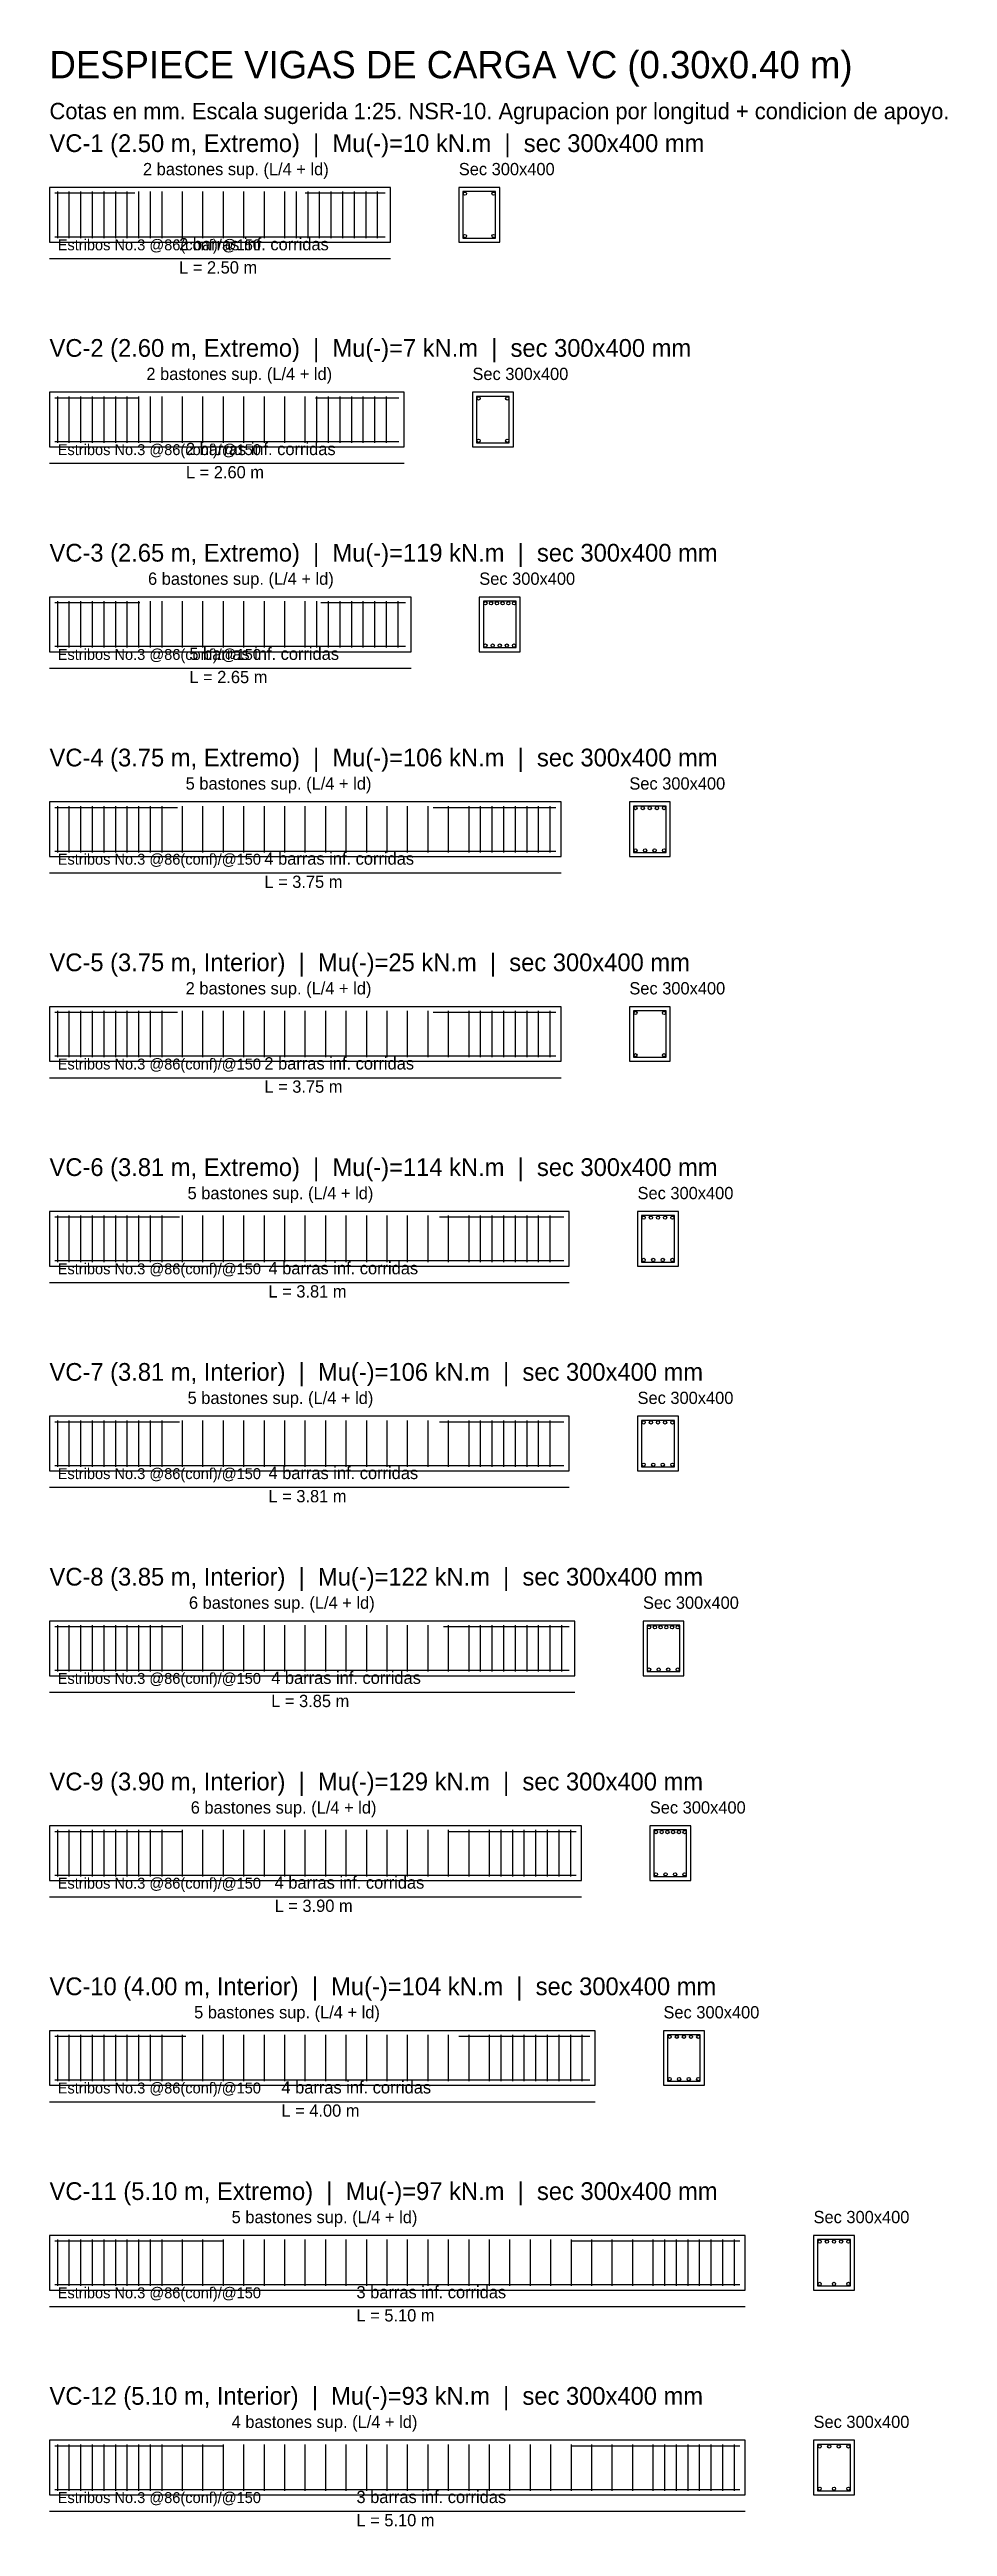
# Model space of a CAD drawing. Header units: metres. Extents: x 0 to 6582, y -16731 to 1411.
import ezdxf

# ---------------------------------------------------------------- set-up
doc = ezdxf.new("R2010")
doc.units = ezdxf.units.M

msp = doc.modelspace()

# ---------------------------------------------------------------- linework, layer by layer
at = {"layer": 'ACERO'}
for p, q in [((40, 360), (625, 360)), ((1875, 360), (2460, 360)), ((40, 40), (2460, 40)), ((40, -1140), (650, -1140)), ((1950, -1140), (2560, -1140)), ((40, -1460), (2560, -1460)), ((40, -2640), (662, -2640)), ((1988, -2640), (2610, -2640)), ((40, -2960), (2610, -2960)), ((40, -4140), (938, -4140)), ((2812, -4140), (3710, -4140)), ((40, -4460), (3710, -4460)), ((40, -5640), (938, -5640)), ((2812, -5640), (3710, -5640)), ((40, -5960), (3710, -5960)), ((40, -7140), (952, -7140)), ((2858, -7140), (3770, -7140)), ((40, -7460), (3770, -7460)), ((40, -8640), (952, -8640)), ((2858, -8640), (3770, -8640)), ((40, -8960), (3770, -8960)), ((40, -10140), (962, -10140)), ((2888, -10140), (3810, -10140)), ((40, -10460), (3810, -10460)), ((40, -11640), (975, -11640)), ((2925, -11640), (3860, -11640)), ((40, -11960), (3860, -11960)), ((40, -13140), (1000, -13140)), ((3000, -13140), (3960, -13140)), ((40, -13460), (3960, -13460)), ((40, -14640), (1275, -14640)), ((3825, -14640), (5060, -14640)), ((40, -14960), (5060, -14960)), ((40, -16140), (1275, -16140)), ((3825, -16140), (5060, -16140)), ((40, -16460), (5060, -16460))]:
    msp.add_line(p, q, dxfattribs=at)
for centre in [(3045, 355), (3255, 355), (3045, 45), (3255, 45), (3145, -1145), (3355, -1145), (3145, -1455), (3355, -1455), (3195, -2645), (3237, -2645), (3279, -2645), (3321, -2645), (3363, -2645), (3405, -2645), (3195, -2955), (3248, -2955), (3300, -2955), (3352, -2955), (3405, -2955), (4295, -4145), (4348, -4145), (4400, -4145), (4452, -4145), (4505, -4145), (4295, -4455), (4365, -4455), (4435, -4455), (4505, -4455), (4295, -5645), (4505, -5645), (4295, -5955), (4505, -5955), (4355, -7145), (4408, -7145), (4460, -7145), (4512, -7145), (4565, -7145), (4355, -7455), (4425, -7455), (4495, -7455), (4565, -7455), (4355, -8645), (4408, -8645), (4460, -8645), (4512, -8645), (4565, -8645), (4355, -8955), (4425, -8955), (4495, -8955), (4565, -8955), (4395, -10145), (4437, -10145), (4479, -10145), (4521, -10145), (4563, -10145), (4605, -10145), (4395, -10455), (4465, -10455), (4535, -10455), (4605, -10455), (4445, -11645), (4487, -11645), (4529, -11645), (4571, -11645), (4613, -11645), (4655, -11645), (4445, -11955), (4515, -11955), (4585, -11955), (4655, -11955), (4545, -13145), (4598, -13145), (4650, -13145), (4702, -13145), (4755, -13145), (4545, -13455), (4615, -13455), (4685, -13455), (4755, -13455), (5645, -14645), (5698, -14645), (5750, -14645), (5802, -14645), (5855, -14645), (5645, -14955), (5750, -14955), (5855, -14955), (5645, -16145), (5715, -16145), (5785, -16145), (5855, -16145), (5645, -16455), (5750, -16455), (5855, -16455)]:
    msp.add_circle(centre, 12, dxfattribs=at)
at = {"layer": 'CONCRETO'}
for p, q in [((2500, 400), (0, 400)), ((0, 400), (0, 0)), ((2500, 0), (2500, 400)), ((3300, 400), (3000, 400)), ((3000, 400), (3000, 0)), ((3300, 0), (3300, 400)), ((0, 0), (2500, 0)), ((3000, 0), (3300, 0)), ((2600, -1100), (0, -1100)), ((0, -1100), (0, -1500)), ((2600, -1500), (2600, -1100)), ((3400, -1100), (3100, -1100)), ((3100, -1100), (3100, -1500)), ((3400, -1500), (3400, -1100)), ((0, -1500), (2600, -1500)), ((3100, -1500), (3400, -1500)), ((2650, -2600), (0, -2600)), ((0, -2600), (0, -3000)), ((2650, -3000), (2650, -2600)), ((3450, -2600), (3150, -2600)), ((3150, -2600), (3150, -3000)), ((3450, -3000), (3450, -2600)), ((0, -3000), (2650, -3000)), ((3150, -3000), (3450, -3000)), ((3750, -4100), (0, -4100)), ((0, -4100), (0, -4500)), ((3750, -4500), (3750, -4100)), ((4550, -4100), (4250, -4100)), ((4250, -4100), (4250, -4500)), ((4550, -4500), (4550, -4100)), ((0, -4500), (3750, -4500)), ((4250, -4500), (4550, -4500)), ((3750, -5600), (0, -5600)), ((0, -5600), (0, -6000)), ((3750, -6000), (3750, -5600)), ((4550, -5600), (4250, -5600)), ((4250, -5600), (4250, -6000)), ((4550, -6000), (4550, -5600)), ((0, -6000), (3750, -6000)), ((4250, -6000), (4550, -6000)), ((3810, -7100), (0, -7100)), ((0, -7100), (0, -7500)), ((3810, -7500), (3810, -7100)), ((4610, -7100), (4310, -7100)), ((4310, -7100), (4310, -7500)), ((4610, -7500), (4610, -7100)), ((0, -7500), (3810, -7500)), ((4310, -7500), (4610, -7500)), ((3810, -8600), (0, -8600)), ((0, -8600), (0, -9000)), ((3810, -9000), (3810, -8600)), ((4610, -8600), (4310, -8600)), ((4310, -8600), (4310, -9000)), ((4610, -9000), (4610, -8600)), ((0, -9000), (3810, -9000)), ((4310, -9000), (4610, -9000)), ((3850, -10100), (0, -10100)), ((0, -10100), (0, -10500)), ((3850, -10500), (3850, -10100)), ((4650, -10100), (4350, -10100)), ((4350, -10100), (4350, -10500)), ((4650, -10500), (4650, -10100)), ((0, -10500), (3850, -10500)), ((4350, -10500), (4650, -10500)), ((3900, -11600), (0, -11600)), ((0, -11600), (0, -12000)), ((3900, -12000), (3900, -11600)), ((4700, -11600), (4400, -11600)), ((4400, -11600), (4400, -12000)), ((4700, -12000), (4700, -11600)), ((0, -12000), (3900, -12000)), ((4400, -12000), (4700, -12000)), ((4000, -13100), (0, -13100)), ((0, -13100), (0, -13500)), ((4000, -13500), (4000, -13100)), ((4800, -13100), (4500, -13100)), ((4500, -13100), (4500, -13500)), ((4800, -13500), (4800, -13100)), ((0, -13500), (4000, -13500)), ((4500, -13500), (4800, -13500)), ((5100, -14600), (0, -14600)), ((0, -14600), (0, -15000)), ((5100, -15000), (5100, -14600)), ((5900, -14600), (5600, -14600)), ((5600, -14600), (5600, -15000)), ((5900, -15000), (5900, -14600)), ((0, -15000), (5100, -15000)), ((5600, -15000), (5900, -15000)), ((5100, -16100), (0, -16100)), ((0, -16100), (0, -16500)), ((5100, -16500), (5100, -16100)), ((5900, -16100), (5600, -16100)), ((5600, -16100), (5600, -16500)), ((5900, -16500), (5900, -16100)), ((0, -16500), (5100, -16500)), ((5600, -16500), (5900, -16500))]:
    msp.add_line(p, q, dxfattribs=at)
at = {"layer": 'COTA'}
for p, q in [((0, -120), (2500, -120)), ((0, -1620), (2600, -1620)), ((0, -3120), (2650, -3120)), ((0, -4620), (3750, -4620)), ((0, -6120), (3750, -6120)), ((0, -7620), (3810, -7620)), ((0, -9120), (3810, -9120)), ((0, -10620), (3850, -10620)), ((0, -12120), (3900, -12120)), ((0, -13620), (4000, -13620)), ((0, -15120), (5100, -15120)), ((0, -16620), (5100, -16620))]:
    msp.add_line(p, q, dxfattribs=at)
at = {"layer": 'ESTRIBO'}
for p, q in [((60, 30), (60, 370)), ((145, 30), (145, 370)), ((230, 30), (230, 370)), ((315, 30), (315, 370)), ((400, 30), (400, 370)), ((485, 30), (485, 370)), ((570, 30), (570, 370)), ((655, 30), (655, 370)), ((740, 30), (740, 370)), ((825, 30), (825, 370)), ((975, 30), (975, 370)), ((1125, 30), (1125, 370)), ((1275, 30), (1275, 370)), ((1425, 30), (1425, 370)), ((1575, 30), (1575, 370)), ((1725, 30), (1725, 370)), ((1810, 30), (1810, 370)), ((1895, 30), (1895, 370)), ((1980, 30), (1980, 370)), ((2065, 30), (2065, 370)), ((2150, 30), (2150, 370)), ((2235, 30), (2235, 370)), ((2320, 30), (2320, 370)), ((2405, 30), (2405, 370)), ((3270, 370), (3030, 370)), ((3030, 370), (3030, 30)), ((3270, 30), (3270, 370)), ((3030, 30), (3270, 30)), ((60, -1470), (60, -1130)), ((145, -1470), (145, -1130)), ((230, -1470), (230, -1130)), ((315, -1470), (315, -1130)), ((400, -1470), (400, -1130)), ((485, -1470), (485, -1130)), ((570, -1470), (570, -1130)), ((655, -1470), (655, -1130)), ((740, -1470), (740, -1130)), ((825, -1470), (825, -1130)), ((975, -1470), (975, -1130)), ((1125, -1470), (1125, -1130)), ((1275, -1470), (1275, -1130)), ((1425, -1470), (1425, -1130)), ((1575, -1470), (1575, -1130)), ((1725, -1470), (1725, -1130)), ((1875, -1470), (1875, -1130)), ((1960, -1470), (1960, -1130)), ((2045, -1470), (2045, -1130)), ((2130, -1470), (2130, -1130)), ((2215, -1470), (2215, -1130)), ((2300, -1470), (2300, -1130)), ((2385, -1470), (2385, -1130)), ((2470, -1470), (2470, -1130)), ((3370, -1130), (3130, -1130)), ((3130, -1130), (3130, -1470)), ((3370, -1470), (3370, -1130)), ((3130, -1470), (3370, -1470)), ((60, -2970), (60, -2630)), ((145, -2970), (145, -2630)), ((230, -2970), (230, -2630)), ((315, -2970), (315, -2630)), ((400, -2970), (400, -2630)), ((485, -2970), (485, -2630)), ((570, -2970), (570, -2630)), ((655, -2970), (655, -2630)), ((740, -2970), (740, -2630)), ((825, -2970), (825, -2630)), ((975, -2970), (975, -2630)), ((1125, -2970), (1125, -2630)), ((1275, -2970), (1275, -2630)), ((1425, -2970), (1425, -2630)), ((1575, -2970), (1575, -2630)), ((1725, -2970), (1725, -2630)), ((1875, -2970), (1875, -2630)), ((1960, -2970), (1960, -2630)), ((2045, -2970), (2045, -2630)), ((2130, -2970), (2130, -2630)), ((2215, -2970), (2215, -2630)), ((2300, -2970), (2300, -2630)), ((2385, -2970), (2385, -2630)), ((2470, -2970), (2470, -2630)), ((2555, -2970), (2555, -2630)), ((3420, -2630), (3180, -2630)), ((3180, -2630), (3180, -2970)), ((3420, -2970), (3420, -2630)), ((3180, -2970), (3420, -2970)), ((60, -4470), (60, -4130)), ((145, -4470), (145, -4130)), ((230, -4470), (230, -4130)), ((315, -4470), (315, -4130)), ((400, -4470), (400, -4130)), ((485, -4470), (485, -4130)), ((570, -4470), (570, -4130)), ((655, -4470), (655, -4130)), ((740, -4470), (740, -4130)), ((825, -4470), (825, -4130)), ((975, -4470), (975, -4130)), ((1125, -4470), (1125, -4130)), ((1275, -4470), (1275, -4130)), ((1425, -4470), (1425, -4130)), ((1575, -4470), (1575, -4130)), ((1725, -4470), (1725, -4130)), ((1875, -4470), (1875, -4130)), ((2025, -4470), (2025, -4130)), ((2175, -4470), (2175, -4130)), ((2325, -4470), (2325, -4130)), ((2475, -4470), (2475, -4130)), ((2625, -4470), (2625, -4130)), ((2775, -4470), (2775, -4130)), ((2925, -4470), (2925, -4130)), ((3075, -4470), (3075, -4130)), ((3160, -4470), (3160, -4130)), ((3245, -4470), (3245, -4130)), ((3330, -4470), (3330, -4130)), ((3415, -4470), (3415, -4130)), ((3500, -4470), (3500, -4130)), ((3585, -4470), (3585, -4130)), ((3670, -4470), (3670, -4130)), ((4520, -4130), (4280, -4130)), ((4280, -4130), (4280, -4470)), ((4520, -4470), (4520, -4130)), ((4280, -4470), (4520, -4470)), ((60, -5970), (60, -5630)), ((145, -5970), (145, -5630)), ((230, -5970), (230, -5630)), ((315, -5970), (315, -5630)), ((400, -5970), (400, -5630)), ((485, -5970), (485, -5630)), ((570, -5970), (570, -5630)), ((655, -5970), (655, -5630)), ((740, -5970), (740, -5630)), ((825, -5970), (825, -5630)), ((975, -5970), (975, -5630)), ((1125, -5970), (1125, -5630)), ((1275, -5970), (1275, -5630)), ((1425, -5970), (1425, -5630)), ((1575, -5970), (1575, -5630)), ((1725, -5970), (1725, -5630)), ((1875, -5970), (1875, -5630)), ((2025, -5970), (2025, -5630)), ((2175, -5970), (2175, -5630)), ((2325, -5970), (2325, -5630)), ((2475, -5970), (2475, -5630)), ((2625, -5970), (2625, -5630)), ((2775, -5970), (2775, -5630)), ((2925, -5970), (2925, -5630)), ((3075, -5970), (3075, -5630)), ((3160, -5970), (3160, -5630)), ((3245, -5970), (3245, -5630)), ((3330, -5970), (3330, -5630)), ((3415, -5970), (3415, -5630)), ((3500, -5970), (3500, -5630)), ((3585, -5970), (3585, -5630)), ((3670, -5970), (3670, -5630)), ((4520, -5630), (4280, -5630)), ((4280, -5630), (4280, -5970)), ((4520, -5970), (4520, -5630)), ((4280, -5970), (4520, -5970)), ((60, -7470), (60, -7130)), ((145, -7470), (145, -7130)), ((230, -7470), (230, -7130)), ((315, -7470), (315, -7130)), ((400, -7470), (400, -7130)), ((485, -7470), (485, -7130)), ((570, -7470), (570, -7130)), ((655, -7470), (655, -7130)), ((740, -7470), (740, -7130)), ((825, -7470), (825, -7130)), ((975, -7470), (975, -7130)), ((1125, -7470), (1125, -7130)), ((1275, -7470), (1275, -7130)), ((1425, -7470), (1425, -7130)), ((1575, -7470), (1575, -7130)), ((1725, -7470), (1725, -7130)), ((1875, -7470), (1875, -7130)), ((2025, -7470), (2025, -7130)), ((2175, -7470), (2175, -7130)), ((2325, -7470), (2325, -7130)), ((2475, -7470), (2475, -7130)), ((2625, -7470), (2625, -7130)), ((2775, -7470), (2775, -7130)), ((2925, -7470), (2925, -7130)), ((3075, -7470), (3075, -7130)), ((3160, -7470), (3160, -7130)), ((3245, -7470), (3245, -7130)), ((3330, -7470), (3330, -7130)), ((3415, -7470), (3415, -7130)), ((3500, -7470), (3500, -7130)), ((3585, -7470), (3585, -7130)), ((3670, -7470), (3670, -7130)), ((4580, -7130), (4340, -7130)), ((4340, -7130), (4340, -7470)), ((4580, -7470), (4580, -7130)), ((4340, -7470), (4580, -7470)), ((60, -8970), (60, -8630)), ((145, -8970), (145, -8630)), ((230, -8970), (230, -8630)), ((315, -8970), (315, -8630)), ((400, -8970), (400, -8630)), ((485, -8970), (485, -8630)), ((570, -8970), (570, -8630)), ((655, -8970), (655, -8630)), ((740, -8970), (740, -8630)), ((825, -8970), (825, -8630)), ((975, -8970), (975, -8630)), ((1125, -8970), (1125, -8630)), ((1275, -8970), (1275, -8630)), ((1425, -8970), (1425, -8630)), ((1575, -8970), (1575, -8630)), ((1725, -8970), (1725, -8630)), ((1875, -8970), (1875, -8630)), ((2025, -8970), (2025, -8630)), ((2175, -8970), (2175, -8630)), ((2325, -8970), (2325, -8630)), ((2475, -8970), (2475, -8630)), ((2625, -8970), (2625, -8630)), ((2775, -8970), (2775, -8630)), ((2925, -8970), (2925, -8630)), ((3075, -8970), (3075, -8630)), ((3160, -8970), (3160, -8630)), ((3245, -8970), (3245, -8630)), ((3330, -8970), (3330, -8630)), ((3415, -8970), (3415, -8630)), ((3500, -8970), (3500, -8630)), ((3585, -8970), (3585, -8630)), ((3670, -8970), (3670, -8630)), ((4580, -8630), (4340, -8630)), ((4340, -8630), (4340, -8970)), ((4580, -8970), (4580, -8630)), ((4340, -8970), (4580, -8970)), ((60, -10470), (60, -10130)), ((145, -10470), (145, -10130)), ((230, -10470), (230, -10130)), ((315, -10470), (315, -10130)), ((400, -10470), (400, -10130)), ((485, -10470), (485, -10130)), ((570, -10470), (570, -10130)), ((655, -10470), (655, -10130)), ((740, -10470), (740, -10130)), ((825, -10470), (825, -10130)), ((975, -10470), (975, -10130)), ((1125, -10470), (1125, -10130)), ((1275, -10470), (1275, -10130)), ((1425, -10470), (1425, -10130)), ((1575, -10470), (1575, -10130)), ((1725, -10470), (1725, -10130)), ((1875, -10470), (1875, -10130)), ((2025, -10470), (2025, -10130)), ((2175, -10470), (2175, -10130)), ((2325, -10470), (2325, -10130)), ((2475, -10470), (2475, -10130)), ((2625, -10470), (2625, -10130)), ((2775, -10470), (2775, -10130)), ((2925, -10470), (2925, -10130)), ((3075, -10470), (3075, -10130)), ((3160, -10470), (3160, -10130)), ((3245, -10470), (3245, -10130)), ((3330, -10470), (3330, -10130)), ((3415, -10470), (3415, -10130)), ((3500, -10470), (3500, -10130)), ((3585, -10470), (3585, -10130)), ((3670, -10470), (3670, -10130)), ((3755, -10470), (3755, -10130)), ((4620, -10130), (4380, -10130)), ((4380, -10130), (4380, -10470)), ((4620, -10470), (4620, -10130)), ((4380, -10470), (4620, -10470)), ((60, -11970), (60, -11630)), ((145, -11970), (145, -11630)), ((230, -11970), (230, -11630)), ((315, -11970), (315, -11630)), ((400, -11970), (400, -11630)), ((485, -11970), (485, -11630)), ((570, -11970), (570, -11630)), ((655, -11970), (655, -11630)), ((740, -11970), (740, -11630)), ((825, -11970), (825, -11630)), ((975, -11970), (975, -11630)), ((1125, -11970), (1125, -11630)), ((1275, -11970), (1275, -11630)), ((1425, -11970), (1425, -11630)), ((1575, -11970), (1575, -11630)), ((1725, -11970), (1725, -11630)), ((1875, -11970), (1875, -11630)), ((2025, -11970), (2025, -11630)), ((2175, -11970), (2175, -11630)), ((2325, -11970), (2325, -11630)), ((2475, -11970), (2475, -11630)), ((2625, -11970), (2625, -11630)), ((2775, -11970), (2775, -11630)), ((2925, -11970), (2925, -11630)), ((3075, -11970), (3075, -11630)), ((3225, -11970), (3225, -11630)), ((3310, -11970), (3310, -11630)), ((3395, -11970), (3395, -11630)), ((3480, -11970), (3480, -11630)), ((3565, -11970), (3565, -11630)), ((3650, -11970), (3650, -11630)), ((3735, -11970), (3735, -11630)), ((3820, -11970), (3820, -11630)), ((4670, -11630), (4430, -11630)), ((4430, -11630), (4430, -11970)), ((4670, -11970), (4670, -11630)), ((4430, -11970), (4670, -11970)), ((60, -13470), (60, -13130)), ((145, -13470), (145, -13130)), ((230, -13470), (230, -13130)), ((315, -13470), (315, -13130)), ((400, -13470), (400, -13130)), ((485, -13470), (485, -13130)), ((570, -13470), (570, -13130)), ((655, -13470), (655, -13130)), ((740, -13470), (740, -13130)), ((825, -13470), (825, -13130)), ((975, -13470), (975, -13130)), ((1125, -13470), (1125, -13130)), ((1275, -13470), (1275, -13130)), ((1425, -13470), (1425, -13130)), ((1575, -13470), (1575, -13130)), ((1725, -13470), (1725, -13130)), ((1875, -13470), (1875, -13130)), ((2025, -13470), (2025, -13130)), ((2175, -13470), (2175, -13130)), ((2325, -13470), (2325, -13130)), ((2475, -13470), (2475, -13130)), ((2625, -13470), (2625, -13130)), ((2775, -13470), (2775, -13130)), ((2925, -13470), (2925, -13130)), ((3075, -13470), (3075, -13130)), ((3225, -13470), (3225, -13130)), ((3310, -13470), (3310, -13130)), ((3395, -13470), (3395, -13130)), ((3480, -13470), (3480, -13130)), ((3565, -13470), (3565, -13130)), ((3650, -13470), (3650, -13130)), ((3735, -13470), (3735, -13130)), ((3820, -13470), (3820, -13130)), ((3905, -13470), (3905, -13130)), ((4770, -13130), (4530, -13130)), ((4530, -13130), (4530, -13470)), ((4770, -13470), (4770, -13130)), ((4530, -13470), (4770, -13470)), ((60, -14970), (60, -14630)), ((145, -14970), (145, -14630)), ((230, -14970), (230, -14630)), ((315, -14970), (315, -14630)), ((400, -14970), (400, -14630)), ((485, -14970), (485, -14630)), ((570, -14970), (570, -14630)), ((655, -14970), (655, -14630)), ((740, -14970), (740, -14630)), ((825, -14970), (825, -14630)), ((975, -14970), (975, -14630)), ((1125, -14970), (1125, -14630)), ((1275, -14970), (1275, -14630)), ((1425, -14970), (1425, -14630)), ((1575, -14970), (1575, -14630)), ((1725, -14970), (1725, -14630)), ((1875, -14970), (1875, -14630)), ((2025, -14970), (2025, -14630)), ((2175, -14970), (2175, -14630)), ((2325, -14970), (2325, -14630)), ((2475, -14970), (2475, -14630)), ((2625, -14970), (2625, -14630)), ((2775, -14970), (2775, -14630)), ((2925, -14970), (2925, -14630)), ((3075, -14970), (3075, -14630)), ((3225, -14970), (3225, -14630)), ((3375, -14970), (3375, -14630)), ((3525, -14970), (3525, -14630)), ((3675, -14970), (3675, -14630)), ((3825, -14970), (3825, -14630)), ((3975, -14970), (3975, -14630)), ((4125, -14970), (4125, -14630)), ((4275, -14970), (4275, -14630)), ((4425, -14970), (4425, -14630)), ((4510, -14970), (4510, -14630)), ((4595, -14970), (4595, -14630)), ((4680, -14970), (4680, -14630)), ((4765, -14970), (4765, -14630)), ((4850, -14970), (4850, -14630)), ((4935, -14970), (4935, -14630)), ((5020, -14970), (5020, -14630)), ((5870, -14630), (5630, -14630)), ((5630, -14630), (5630, -14970)), ((5870, -14970), (5870, -14630)), ((5630, -14970), (5870, -14970)), ((60, -16470), (60, -16130)), ((145, -16470), (145, -16130)), ((230, -16470), (230, -16130)), ((315, -16470), (315, -16130)), ((400, -16470), (400, -16130)), ((485, -16470), (485, -16130)), ((570, -16470), (570, -16130)), ((655, -16470), (655, -16130)), ((740, -16470), (740, -16130)), ((825, -16470), (825, -16130)), ((975, -16470), (975, -16130)), ((1125, -16470), (1125, -16130)), ((1275, -16470), (1275, -16130)), ((1425, -16470), (1425, -16130)), ((1575, -16470), (1575, -16130)), ((1725, -16470), (1725, -16130)), ((1875, -16470), (1875, -16130)), ((2025, -16470), (2025, -16130)), ((2175, -16470), (2175, -16130)), ((2325, -16470), (2325, -16130)), ((2475, -16470), (2475, -16130)), ((2625, -16470), (2625, -16130)), ((2775, -16470), (2775, -16130)), ((2925, -16470), (2925, -16130)), ((3075, -16470), (3075, -16130)), ((3225, -16470), (3225, -16130)), ((3375, -16470), (3375, -16130)), ((3525, -16470), (3525, -16130)), ((3675, -16470), (3675, -16130)), ((3825, -16470), (3825, -16130)), ((3975, -16470), (3975, -16130)), ((4125, -16470), (4125, -16130)), ((4275, -16470), (4275, -16130)), ((4425, -16470), (4425, -16130)), ((4510, -16470), (4510, -16130)), ((4595, -16470), (4595, -16130)), ((4680, -16470), (4680, -16130)), ((4765, -16470), (4765, -16130)), ((4850, -16470), (4850, -16130)), ((4935, -16470), (4935, -16130)), ((5020, -16470), (5020, -16130)), ((5870, -16130), (5630, -16130)), ((5630, -16130), (5630, -16470)), ((5870, -16470), (5870, -16130)), ((5630, -16470), (5870, -16470))]:
    msp.add_line(p, q, dxfattribs=at)

# ---------------------------------------------------------------- texts
at = {"layer": 'COTA'}
for s, p in [('L = 2.50 m', (950, -230)), ('L = 2.60 m', (1000, -1730)), ('L = 2.65 m', (1025, -3230)), ('L = 3.75 m', (1575, -4730)), ('L = 3.75 m', (1575, -6230)), ('L = 3.81 m', (1605, -7730)), ('L = 3.81 m', (1605, -9230)), ('L = 3.85 m', (1625, -10730)), ('L = 3.90 m', (1650, -12230)), ('L = 4.00 m', (1700, -13730)), ('L = 5.10 m', (2250, -15230)), ('L = 5.10 m', (2250, -16730))]:
    msp.add_text(s, height=90, dxfattribs=at).set_placement(p)
at = {"layer": 'TEXTO'}
for s, height, p in [('Cotas en mm. Escala sugerida 1:25. NSR-10. Agrupacion por longitud + condicion de apoyo.', 120, (0, 900)), ('VC-1 (2.50 m, Extremo)  |  Mu(-)=10 kN.m  |  sec 300x400 mm', 130, (0, 660)), ('2 bastones sup. (L/4 + ld)', 90, (685, 490)), ('Sec 300x400', 90, (3000, 490)), ('Estribos No.3 @86(conf)/@150', 80, (60, -60)), ('2 barras inf. corridas', 90, (950, -60)), ('VC-2 (2.60 m, Extremo)  |  Mu(-)=7 kN.m  |  sec 300x400 mm', 130, (0, -840)), ('2 bastones sup. (L/4 + ld)', 90, (710, -1010)), ('Sec 300x400', 90, (3100, -1010)), ('Estribos No.3 @86(conf)/@150', 80, (60, -1560)), ('2 barras inf. corridas', 90, (1000, -1560)), ('VC-3 (2.65 m, Extremo)  |  Mu(-)=119 kN.m  |  sec 300x400 mm', 130, (0, -2340)), ('6 bastones sup. (L/4 + ld)', 90, (722, -2510)), ('Sec 300x400', 90, (3150, -2510)), ('Estribos No.3 @86(conf)/@150', 80, (60, -3060)), ('5 barras inf. corridas', 90, (1025, -3060)), ('VC-4 (3.75 m, Extremo)  |  Mu(-)=106 kN.m  |  sec 300x400 mm', 130, (0, -3840)), ('5 bastones sup. (L/4 + ld)', 90, (998, -4010)), ('Sec 300x400', 90, (4250, -4010)), ('Estribos No.3 @86(conf)/@150', 80, (60, -4560)), ('4 barras inf. corridas', 90, (1575, -4560)), ('VC-5 (3.75 m, Interior)  |  Mu(-)=25 kN.m  |  sec 300x400 mm', 130, (0, -5340)), ('2 bastones sup. (L/4 + ld)', 90, (998, -5510)), ('Sec 300x400', 90, (4250, -5510)), ('Estribos No.3 @86(conf)/@150', 80, (60, -6060)), ('2 barras inf. corridas', 90, (1575, -6060)), ('VC-6 (3.81 m, Extremo)  |  Mu(-)=114 kN.m  |  sec 300x400 mm', 130, (0, -6840)), ('5 bastones sup. (L/4 + ld)', 90, (1012, -7010)), ('Sec 300x400', 90, (4310, -7010)), ('Estribos No.3 @86(conf)/@150', 80, (60, -7560)), ('4 barras inf. corridas', 90, (1605, -7560)), ('VC-7 (3.81 m, Interior)  |  Mu(-)=106 kN.m  |  sec 300x400 mm', 130, (0, -8340)), ('5 bastones sup. (L/4 + ld)', 90, (1012, -8510)), ('Sec 300x400', 90, (4310, -8510)), ('Estribos No.3 @86(conf)/@150', 80, (60, -9060)), ('4 barras inf. corridas', 90, (1605, -9060)), ('VC-8 (3.85 m, Interior)  |  Mu(-)=122 kN.m  |  sec 300x400 mm', 130, (0, -9840)), ('6 bastones sup. (L/4 + ld)', 90, (1022, -10010)), ('Sec 300x400', 90, (4350, -10010)), ('Estribos No.3 @86(conf)/@150', 80, (60, -10560)), ('4 barras inf. corridas', 90, (1625, -10560)), ('VC-9 (3.90 m, Interior)  |  Mu(-)=129 kN.m  |  sec 300x400 mm', 130, (0, -11340)), ('6 bastones sup. (L/4 + ld)', 90, (1035, -11510)), ('Sec 300x400', 90, (4400, -11510)), ('4 barras inf. corridas', 90, (1650, -12060)), ('Estribos No.3 @86(conf)/@150', 80, (60, -12060)), ('VC-10 (4.00 m, Interior)  |  Mu(-)=104 kN.m  |  sec 300x400 mm', 130, (0, -12840)), ('5 bastones sup. (L/4 + ld)', 90, (1060, -13010)), ('Sec 300x400', 90, (4500, -13010)), ('Estribos No.3 @86(conf)/@150', 80, (60, -13560)), ('4 barras inf. corridas', 90, (1700, -13560)), ('VC-11 (5.10 m, Extremo)  |  Mu(-)=97 kN.m  |  sec 300x400 mm', 130, (0, -14340)), ('5 bastones sup. (L/4 + ld)', 90, (1335, -14510)), ('Sec 300x400', 90, (5600, -14510)), ('Estribos No.3 @86(conf)/@150', 80, (60, -15060)), ('3 barras inf. corridas', 90, (2250, -15060)), ('VC-12 (5.10 m, Interior)  |  Mu(-)=93 kN.m  |  sec 300x400 mm', 130, (0, -15840)), ('4 bastones sup. (L/4 + ld)', 90, (1335, -16010)), ('Sec 300x400', 90, (5600, -16010)), ('Estribos No.3 @86(conf)/@150', 80, (60, -16560)), ('3 barras inf. corridas', 90, (2250, -16560))]:
    msp.add_text(s, height=height, dxfattribs=at).set_placement(p)
at = {"layer": 'TITULO'}
msp.add_text('DESPIECE VIGAS DE CARGA VC (0.30x0.40 m)', height=200, dxfattribs=at).set_placement((0, 1200))

doc.saveas('drawing.dxf')
